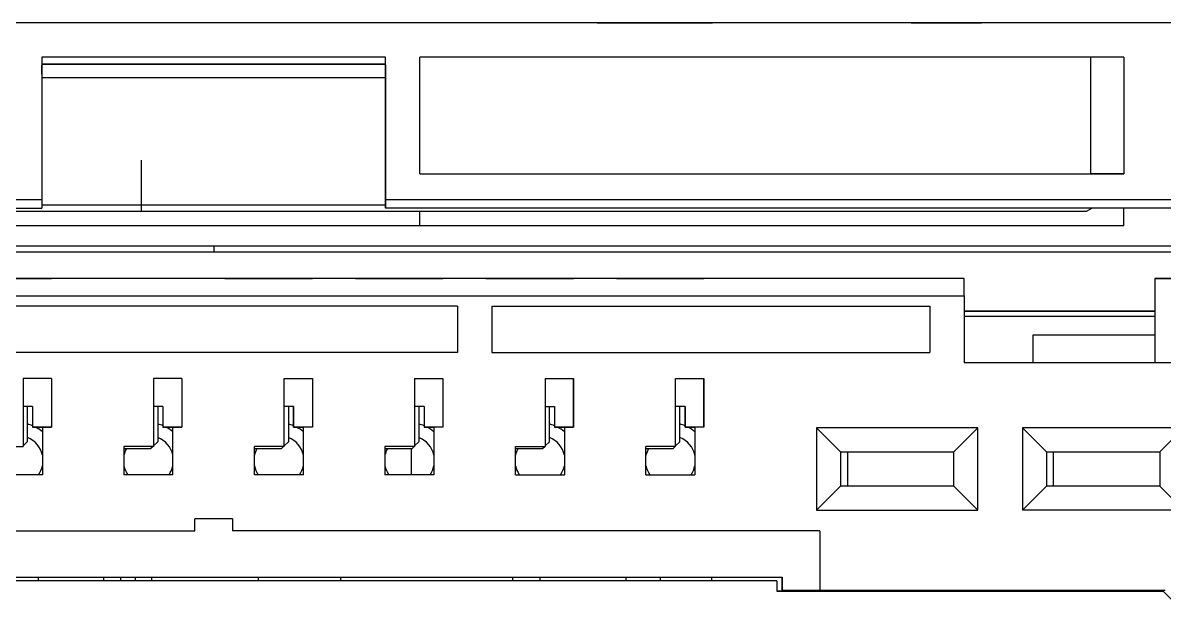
# Model space of a CAD drawing. Header units: inches. Extents: x 47316 to 59086, y 3141 to 11743.
# Drawn here: x 54295.46 to 54331.29, y 9539.87 to 9558.25 of the extents above; entities that cross this region are included whole.
import ezdxf

# ---------------------------------------------------------------- set-up
doc = ezdxf.new("R2010")
doc.units = ezdxf.units.IN
doc.header["$MEASUREMENT"] = 0

msp = doc.modelspace()

# ---------------------------------------------------------------- linework, layer by layer
at = {"linetype": 'ByBlock', "lineweight": -3}
for p, q in [((54333.8, 9558.252), (54269.104, 9558.252)), ((54330.026, 9557.174), (54307.921, 9557.174)), ((54307.921, 9553.508), (54330.026, 9553.508)), ((54262.257, 9552.699), (54296.06, 9552.699)), ((54306.843, 9552.699), (54340.647, 9552.699)), ((54262.257, 9552.429), (54296.06, 9552.429)), ((54328.844, 9552.322), (54274.495, 9552.322)), ((54340.647, 9552.429), (54306.843, 9552.429)), ((54272.877, 9551.89), (54330.026, 9551.89)), ((54262.257, 9551.243), (54340.647, 9551.243)), ((54340.647, 9551.05), (54262.257, 9551.05)), ((54325.012, 9550.219), (54280.749, 9550.219)), ((54280.749, 9549.68), (54325.012, 9549.68)), ((54287.057, 9540.838), (54319.297, 9540.838)), ((54319.135, 9540.73), (54287.272, 9540.73))]:
    msp.add_line(p, q, dxfattribs=at)
at = {"linetype": 'ByBlock', "lineweight": -3, "ltscale": 0.005525}
msp.add_line((54313.488, 9558.252), (54313.726, 9558.252), dxfattribs=at)
at = {"linetype": 'ByBlock', "lineweight": -3, "ltscale": 0.072906}
msp.add_line((54313.726, 9558.252), (54316.871, 9558.252), dxfattribs=at)
at = {"linetype": 'ByBlock', "lineweight": -3, "ltscale": 0.0125}
for p, q in [((54316.571, 9558.252), (54317.111, 9558.252)), ((54325.016, 9558.252), (54325.555, 9558.252)), ((54330.026, 9551.89), (54330.026, 9552.429)), ((54325.012, 9549.68), (54325.012, 9550.219))]:
    msp.add_line(p, q, dxfattribs=at)
at = {"linetype": 'ByBlock', "lineweight": -3, "ltscale": 0.010057}
msp.add_line((54323.354, 9558.252), (54323.788, 9558.252), dxfattribs=at)
at = {"linetype": 'ByBlock', "lineweight": -3, "ltscale": 0.039284}
msp.add_line((54323.788, 9558.252), (54325.482, 9558.252), dxfattribs=at)
at = {"linetype": 'ByBlock', "lineweight": -3, "ltscale": 0.25}
for p, q in [((54306.843, 9557.174), (54296.06, 9557.174)), ((54306.843, 9556.958), (54296.06, 9556.958))]:
    msp.add_line(p, q, dxfattribs=at)
at = {"linetype": 'ByBlock', "lineweight": -3, "ltscale": 0.10375}
for p, q in [((54296.06, 9557.174), (54296.06, 9552.699)), ((54306.843, 9552.699), (54306.843, 9557.174))]:
    msp.add_line(p, q, dxfattribs=at)
at = {"linetype": 'ByBlock', "lineweight": -3, "ltscale": 0.040858}
msp.add_line((54297.823, 9556.958), (54296.06, 9556.958), dxfattribs=at)
at = {"linetype": 'ByBlock', "lineweight": -3, "ltscale": 0.033208}
msp.add_line((54296.06, 9556.958), (54297.493, 9556.958), dxfattribs=at)
at = {"linetype": 'ByBlock', "lineweight": -3, "ltscale": 0.090822}
msp.add_line((54299.978, 9556.958), (54296.06, 9556.958), dxfattribs=at)
at = {"linetype": 'ByBlock', "lineweight": -3, "ltscale": 0.061911}
msp.add_line((54296.06, 9556.958), (54298.731, 9556.958), dxfattribs=at)
at = {"linetype": 'ByBlock', "lineweight": -3, "ltscale": 0.125}
for p, q in [((54306.843, 9556.958), (54296.06, 9556.958)), ((54301.452, 9556.527), (54296.06, 9556.527)), ((54296.06, 9552.537), (54301.452, 9552.537))]:
    msp.add_line(p, q, dxfattribs=at)
at = {"linetype": 'ByBlock', "lineweight": -3, "ltscale": 0.071667}
msp.add_line((54299.151, 9556.958), (54296.06, 9556.958), dxfattribs=at)
at = {"linetype": 'ByBlock', "lineweight": -3, "ltscale": 0.006539}
msp.add_line((54296.06, 9556.635), (54296.06, 9556.917), dxfattribs=at)
at = {"linetype": 'ByBlock', "lineweight": -3, "ltscale": 0.041158}
msp.add_line((54296.061, 9556.958), (54297.836, 9556.958), dxfattribs=at)
at = {"linetype": 'ByBlock', "lineweight": -3, "ltscale": 0.11866}
msp.add_line((54296.384, 9556.958), (54301.502, 9556.958), dxfattribs=at)
at = {"linetype": 'ByBlock', "lineweight": -3, "ltscale": 0.235001}
msp.add_line((54296.384, 9556.958), (54306.52, 9556.958), dxfattribs=at)
at = {"linetype": 'ByBlock', "lineweight": -3, "ltscale": 0.00679}
msp.add_line((54297.493, 9556.958), (54297.786, 9556.958), dxfattribs=at)
at = {"linetype": 'ByBlock', "lineweight": -3, "ltscale": 0.007501}
msp.add_line((54297.786, 9556.958), (54298.109, 9556.958), dxfattribs=at)
at = {"linetype": 'ByBlock', "lineweight": -3, "ltscale": 0.000276}
msp.add_line((54297.823, 9556.958), (54297.811, 9556.957), dxfattribs=at)
at = {"linetype": 'ByBlock', "lineweight": -3, "ltscale": 0.007681}
msp.add_line((54298.154, 9556.958), (54297.823, 9556.958), dxfattribs=at)
at = {"linetype": 'ByBlock', "lineweight": -3, "ltscale": 0.025}
for p, q in [((54298.109, 9556.958), (54299.187, 9556.958)), ((54321.13, 9544.774), (54321.13, 9543.695)), ((54321.346, 9544.774), (54321.346, 9543.695)), ((54324.688, 9543.695), (54324.688, 9544.774)), ((54327.6, 9544.774), (54327.6, 9543.695)), ((54327.815, 9543.695), (54327.815, 9544.774)), ((54331.158, 9544.774), (54331.158, 9543.695))]:
    msp.add_line(p, q, dxfattribs=at)
at = {"linetype": 'ByBlock', "lineweight": -3, "ltscale": 0.030431}
msp.add_line((54298.731, 9556.958), (54300.043, 9556.958), dxfattribs=at)
at = {"linetype": 'ByBlock', "lineweight": -3, "ltscale": 0.051308}
msp.add_line((54301.364, 9556.958), (54299.151, 9556.958), dxfattribs=at)
at = {"linetype": 'ByBlock', "lineweight": -3, "ltscale": 0.013374}
msp.add_line((54300.554, 9556.958), (54299.978, 9556.958), dxfattribs=at)
at = {"linetype": 'ByBlock', "lineweight": -3, "ltscale": 0.039911}
msp.add_line((54303.086, 9556.958), (54301.364, 9556.958), dxfattribs=at)
at = {"linetype": 'ByBlock', "lineweight": -3, "ltscale": 0.12384}
msp.add_line((54306.843, 9556.958), (54301.502, 9556.958), dxfattribs=at)
at = {"linetype": 'ByBlock', "lineweight": -3, "ltscale": 0.013631}
msp.add_line((54302.832, 9556.958), (54302.245, 9556.958), dxfattribs=at)
at = {"linetype": 'ByBlock', "lineweight": -3, "ltscale": 0.015494}
msp.add_line((54302.745, 9556.958), (54303.413, 9556.958), dxfattribs=at)
at = {"linetype": 'ByBlock', "lineweight": -3, "ltscale": 0.092986}
msp.add_line((54306.843, 9556.958), (54302.832, 9556.958), dxfattribs=at)
at = {"linetype": 'ByBlock', "lineweight": -3, "ltscale": 0.087114}
msp.add_line((54306.843, 9556.958), (54303.086, 9556.958), dxfattribs=at)
at = {"linetype": 'ByBlock', "lineweight": -3, "ltscale": 0.079526}
msp.add_line((54303.413, 9556.958), (54306.843, 9556.958), dxfattribs=at)
at = {"linetype": 'ByBlock', "lineweight": -3, "ltscale": 0.006895}
msp.add_line((54306.843, 9556.932), (54306.843, 9556.635), dxfattribs=at)
at = {"linetype": 'ByBlock', "lineweight": -3, "ltscale": 0.085}
for p, q in [((54307.921, 9553.508), (54307.921, 9557.174)), ((54328.991, 9553.508), (54328.991, 9557.174)), ((54330.026, 9557.174), (54330.026, 9553.508))]:
    msp.add_line(p, q, dxfattribs=at)
at = {"linetype": 'ByBlock', "lineweight": -3, "ltscale": 0.125005}
for p, q in [((54306.843, 9556.527), (54301.452, 9556.527)), ((54301.452, 9552.537), (54306.843, 9552.537))]:
    msp.add_line(p, q, dxfattribs=at)
at = {"linetype": 'ByBlock', "lineweight": -3, "ltscale": 0.0975}
msp.add_line((54306.843, 9556.635), (54306.843, 9552.429), dxfattribs=at)
at = {"linetype": 'ByBlock', "lineweight": -3, "ltscale": 0.0375}
for p, q in [((54299.187, 9552.322), (54299.187, 9553.939)), ((54330.996, 9550.219), (54330.996, 9548.602))]:
    msp.add_line(p, q, dxfattribs=at)
at = {"linetype": 'ByBlock', "lineweight": -3, "ltscale": 0.488495}
msp.add_line((54307.921, 9553.508), (54328.991, 9553.508), dxfattribs=at)
at = {"linetype": 'ByBlock', "lineweight": -3, "ltscale": 0.024005}
msp.add_line((54330.026, 9553.508), (54328.991, 9553.508), dxfattribs=at)
at = {"linetype": 'ByBlock', "lineweight": -3, "ltscale": 0.00625}
for p, q in [((54296.06, 9552.699), (54296.06, 9552.429)), ((54306.843, 9552.429), (54306.843, 9552.699))]:
    msp.add_line(p, q, dxfattribs=at)
at = {"linetype": 'ByBlock', "lineweight": -3, "ltscale": 0.01}
msp.add_line((54307.921, 9551.89), (54307.921, 9552.322), dxfattribs=at)
at = {"linetype": 'ByBlock', "lineweight": -3, "ltscale": 0.005}
for p, q in [((54329.03, 9552.429), (54328.844, 9552.322)), ((54295.764, 9545.771), (54295.764, 9545.555)), ((54299.861, 9545.771), (54299.861, 9545.555)), ((54303.959, 9545.771), (54303.959, 9545.555)), ((54308.056, 9545.771), (54308.056, 9545.555)), ((54312.154, 9545.771), (54312.154, 9545.555)), ((54316.251, 9545.771), (54316.251, 9545.555))]:
    msp.add_line(p, q, dxfattribs=at)
at = {"linetype": 'ByBlock', "lineweight": -3, "ltscale": 0.004473}
msp.add_line((54301.452, 9551.243), (54301.452, 9551.05), dxfattribs=at)
at = {"linetype": 'ByBlock', "lineweight": -3, "ltscale": 0.063751}
for p, q in [((54293.607, 9550.219), (54296.357, 9550.219)), ((54314.094, 9550.219), (54316.844, 9550.219))]:
    msp.add_line(p, q, dxfattribs=at)
at = {"linetype": 'ByBlock', "lineweight": -3, "ltscale": 0.06375}
for p, q in [((54300.454, 9550.219), (54297.705, 9550.219)), ((54301.802, 9550.219), (54304.552, 9550.219)), ((54305.9, 9550.219), (54308.649, 9550.219)), ((54309.997, 9550.219), (54312.747, 9550.219))]:
    msp.add_line(p, q, dxfattribs=at)
at = {"linetype": 'ByBlock', "lineweight": -3, "ltscale": 0.027499}
for p, q in [((54332.182, 9550.219), (54330.996, 9550.219)), ((54302.045, 9542.671), (54300.859, 9542.671))]:
    msp.add_line(p, q, dxfattribs=at)
at = {"linetype": 'ByBlock', "lineweight": -3, "ltscale": 0.06125}
msp.add_line((54330.996, 9550.219), (54330.996, 9547.577), dxfattribs=at)
at = {"linetype": 'ByBlock', "lineweight": -3, "ltscale": 0.036249}
for p, q in [((54330.996, 9550.219), (54332.56, 9550.219)), ((54332.56, 9547.577), (54330.996, 9547.577))]:
    msp.add_line(p, q, dxfattribs=at)
at = {"linetype": 'ByBlock', "lineweight": -3, "ltscale": 0.04875}
msp.add_line((54325.012, 9549.68), (54325.012, 9547.577), dxfattribs=at)
at = {"linetype": 'ByBlock', "lineweight": -3, "ltscale": 0.354999}
for p, q in [((54309.107, 9549.356), (54293.796, 9549.356)), ((54309.107, 9547.901), (54293.796, 9547.901))]:
    msp.add_line(p, q, dxfattribs=at)
at = {"linetype": 'ByBlock', "lineweight": -3, "ltscale": 0.03375}
for p, q in [((54309.107, 9549.356), (54309.107, 9547.901)), ((54310.186, 9549.356), (54310.186, 9547.901)), ((54323.934, 9549.356), (54323.934, 9547.901))]:
    msp.add_line(p, q, dxfattribs=at)
at = {"linetype": 'ByBlock', "lineweight": -3, "ltscale": 0.31875}
for p, q in [((54310.186, 9549.356), (54323.934, 9549.356)), ((54310.186, 9547.901), (54323.934, 9547.901))]:
    msp.add_line(p, q, dxfattribs=at)
at = {"linetype": 'ByBlock', "lineweight": -3, "ltscale": 0.13875}
msp.add_line((54325.012, 9549.195), (54330.996, 9549.195), dxfattribs=at)
at = {"linetype": 'ByBlock', "lineweight": -3, "ltscale": 0.138751}
for p, q in [((54330.996, 9549.195), (54325.012, 9549.195)), ((54325.012, 9549.038), (54330.996, 9549.038)), ((54330.996, 9547.577), (54325.012, 9547.577))]:
    msp.add_line(p, q, dxfattribs=at)
at = {"linetype": 'ByBlock', "lineweight": -3, "ltscale": 0.088751}
msp.add_line((54330.996, 9548.44), (54327.168, 9548.44), dxfattribs=at)
at = {"linetype": 'ByBlock', "lineweight": -3, "ltscale": 0.02}
msp.add_line((54327.168, 9548.44), (54327.168, 9547.577), dxfattribs=at)
at = {"linetype": 'ByBlock', "lineweight": -3, "ltscale": 0.02375}
msp.add_line((54330.996, 9548.602), (54330.996, 9547.577), dxfattribs=at)
at = {"linetype": 'ByBlock', "lineweight": -3, "ltscale": 0.170001}
msp.add_line((54332.344, 9547.577), (54325.012, 9547.577), dxfattribs=at)
at = {"linetype": 'ByBlock', "lineweight": -3, "ltscale": 0.049375}
for p, q in [((54295.467, 9547.078), (54295.467, 9544.949)), ((54299.565, 9547.078), (54299.565, 9544.949)), ((54303.662, 9544.949), (54303.662, 9547.078)), ((54307.76, 9547.078), (54307.76, 9544.949)), ((54311.857, 9547.078), (54311.857, 9544.949)), ((54315.954, 9544.949), (54315.954, 9547.078))]:
    msp.add_line(p, q, dxfattribs=at)
at = {"linetype": 'ByBlock', "lineweight": -3, "ltscale": 0.020625}
for p, q in [((54296.357, 9547.078), (54295.467, 9547.078)), ((54300.454, 9547.078), (54299.565, 9547.078)), ((54303.662, 9547.078), (54304.552, 9547.078)), ((54307.76, 9547.078), (54308.649, 9547.078)), ((54315.954, 9547.078), (54316.844, 9547.078)), ((54298.635, 9544.949), (54298.635, 9544.059)), ((54302.732, 9544.059), (54302.732, 9544.949)), ((54306.83, 9544.949), (54306.83, 9544.059)), ((54310.927, 9544.059), (54310.927, 9544.949)), ((54315.024, 9544.059), (54315.024, 9544.949))]:
    msp.add_line(p, q, dxfattribs=at)
at = {"linetype": 'ByBlock', "lineweight": -3, "ltscale": 0.035313}
for p, q in [((54296.357, 9547.078), (54296.357, 9545.555)), ((54300.454, 9547.078), (54300.454, 9545.555)), ((54304.552, 9547.078), (54304.552, 9545.555)), ((54308.649, 9547.078), (54308.649, 9545.555)), ((54312.747, 9545.555), (54312.747, 9547.078)), ((54316.844, 9545.555), (54316.844, 9547.078))]:
    msp.add_line(p, q, dxfattribs=at)
at = {"linetype": 'ByBlock', "lineweight": -3, "ltscale": 0.035312}
for p, q in [((54296.357, 9547.078), (54296.357, 9545.555)), ((54300.454, 9547.078), (54300.454, 9545.555)), ((54304.552, 9547.078), (54304.552, 9545.555)), ((54308.649, 9547.078), (54308.649, 9545.555)), ((54312.747, 9547.078), (54312.747, 9545.555)), ((54316.844, 9547.078), (54316.844, 9545.555))]:
    msp.add_line(p, q, dxfattribs=at)
at = {"linetype": 'ByBlock', "lineweight": -3, "ltscale": 0.020624}
msp.add_line((54311.857, 9547.078), (54312.747, 9547.078), dxfattribs=at)
at = {"linetype": 'ByBlock', "lineweight": -3, "ltscale": 0.006874}
for p, q in [((54295.764, 9546.202), (54295.467, 9546.202)), ((54311.857, 9546.202), (54312.154, 9546.202)), ((54316.251, 9546.202), (54315.954, 9546.202))]:
    msp.add_line(p, q, dxfattribs=at)
at = {"linetype": 'ByBlock', "lineweight": -3, "ltscale": 0.025626}
for p, q in [((54295.602, 9546.202), (54295.602, 9545.097)), ((54299.699, 9546.202), (54299.699, 9545.097)), ((54303.797, 9546.202), (54303.797, 9545.097)), ((54307.894, 9546.202), (54307.894, 9545.097)), ((54311.992, 9545.097), (54311.992, 9546.202)), ((54316.089, 9545.097), (54316.089, 9546.202))]:
    msp.add_line(p, q, dxfattribs=at)
at = {"linetype": 'ByBlock', "lineweight": -3, "ltscale": 0.015}
for p, q in [((54295.764, 9546.202), (54295.764, 9545.555)), ((54299.861, 9546.202), (54299.861, 9545.555)), ((54303.959, 9545.555), (54303.959, 9546.202)), ((54308.056, 9546.202), (54308.056, 9545.555)), ((54312.154, 9546.202), (54312.154, 9545.555)), ((54316.251, 9545.555), (54316.251, 9546.202))]:
    msp.add_line(p, q, dxfattribs=at)
at = {"linetype": 'ByBlock', "lineweight": -3, "ltscale": 0.010001}
for p, q in [((54295.764, 9546.202), (54295.764, 9545.771)), ((54299.861, 9546.202), (54299.861, 9545.771)), ((54303.959, 9546.202), (54303.959, 9545.771)), ((54308.056, 9546.202), (54308.056, 9545.771)), ((54312.154, 9546.202), (54312.154, 9545.771)), ((54316.251, 9546.202), (54316.251, 9545.771))]:
    msp.add_line(p, q, dxfattribs=at)
at = {"linetype": 'ByBlock', "lineweight": -3, "ltscale": 0.006876}
for p, q in [((54299.861, 9546.202), (54299.565, 9546.202)), ((54303.959, 9546.202), (54303.662, 9546.202)), ((54308.056, 9546.202), (54307.76, 9546.202))]:
    msp.add_line(p, q, dxfattribs=at)
at = {"linetype": 'ByBlock', "lineweight": -3, "ltscale": 0.007188}
for p, q in [((54295.764, 9545.555), (54296.074, 9545.555)), ((54312.154, 9545.555), (54312.464, 9545.555)), ((54316.251, 9545.555), (54316.561, 9545.555))]:
    msp.add_line(p, q, dxfattribs=at)
at = {"linetype": 'ByBlock', "lineweight": -3, "ltscale": 0.013751}
for p, q in [((54296.357, 9545.555), (54295.764, 9545.555)), ((54316.844, 9545.555), (54316.251, 9545.555))]:
    msp.add_line(p, q, dxfattribs=at)
at = {"linetype": 'ByBlock', "lineweight": -3, "ltscale": 0.006563}
for p, q in [((54296.074, 9545.555), (54296.357, 9545.555)), ((54300.171, 9545.555), (54300.454, 9545.555)), ((54304.552, 9545.555), (54304.269, 9545.555)), ((54308.649, 9545.555), (54308.366, 9545.555)), ((54316.844, 9545.555), (54316.561, 9545.555))]:
    msp.add_line(p, q, dxfattribs=at)
at = {"linetype": 'ByBlock', "lineweight": -3, "ltscale": 0.034688}
for p, q in [((54296.074, 9545.555), (54296.074, 9544.059)), ((54300.171, 9544.059), (54300.171, 9545.555)), ((54304.269, 9544.059), (54304.269, 9545.555)), ((54308.366, 9545.555), (54308.366, 9544.059)), ((54312.464, 9545.555), (54312.464, 9544.059)), ((54316.561, 9545.555), (54316.561, 9544.059))]:
    msp.add_line(p, q, dxfattribs=at)
at = {"linetype": 'ByBlock', "lineweight": -3, "ltscale": 0.007187}
for p, q in [((54299.861, 9545.555), (54300.171, 9545.555)), ((54303.959, 9545.555), (54304.269, 9545.555)), ((54308.056, 9545.555), (54308.366, 9545.555))]:
    msp.add_line(p, q, dxfattribs=at)
at = {"linetype": 'ByBlock', "lineweight": -3, "ltscale": 0.01375}
for p, q in [((54300.454, 9545.555), (54299.861, 9545.555)), ((54304.552, 9545.555), (54303.959, 9545.555)), ((54308.649, 9545.555), (54308.056, 9545.555)), ((54312.747, 9545.555), (54312.154, 9545.555))]:
    msp.add_line(p, q, dxfattribs=at)
at = {"linetype": 'ByBlock', "lineweight": -3, "ltscale": 0.006561}
msp.add_line((54312.464, 9545.555), (54312.747, 9545.555), dxfattribs=at)
at = {"linetype": 'ByBlock', "lineweight": -3, "ltscale": 0.1175}
for p, q in [((54325.443, 9545.528), (54320.375, 9545.528)), ((54331.913, 9545.528), (54326.845, 9545.528)), ((54320.375, 9542.941), (54325.443, 9542.941)), ((54331.913, 9542.941), (54326.845, 9542.941))]:
    msp.add_line(p, q, dxfattribs=at)
at = {"linetype": 'ByBlock', "lineweight": -3, "ltscale": 0.060001}
for p, q in [((54320.375, 9545.528), (54320.375, 9542.941)), ((54325.443, 9542.941), (54325.443, 9545.528)), ((54326.845, 9545.528), (54326.845, 9542.941))]:
    msp.add_line(p, q, dxfattribs=at)
at = {"linetype": 'ByBlock', "lineweight": -3, "ltscale": 0.024749}
for p, q in [((54321.13, 9544.774), (54320.375, 9545.528)), ((54325.443, 9545.528), (54324.688, 9544.774)), ((54327.6, 9544.774), (54326.845, 9545.528)), ((54331.158, 9544.774), (54331.913, 9545.528)), ((54320.375, 9542.941), (54321.13, 9543.695)), ((54324.688, 9543.695), (54325.443, 9542.941)), ((54326.845, 9542.941), (54327.6, 9543.695)), ((54331.158, 9543.695), (54331.913, 9542.941))]:
    msp.add_line(p, q, dxfattribs=at)
at = {"linetype": 'ByBlock', "lineweight": -3, "ltscale": 0.004419}
for p, q in [((54295.602, 9545.097), (54295.467, 9544.962)), ((54299.699, 9545.097), (54299.565, 9544.962)), ((54303.797, 9545.097), (54303.662, 9544.962)), ((54307.76, 9544.962), (54307.894, 9545.097)), ((54311.857, 9544.962), (54311.992, 9545.097)), ((54315.954, 9544.962), (54316.089, 9545.097))]:
    msp.add_line(p, q, dxfattribs=at)
at = {"linetype": 'ByBlock', "lineweight": -3, "ltscale": 0.021562}
for p, q in [((54294.537, 9544.949), (54295.467, 9544.949)), ((54299.565, 9544.949), (54298.635, 9544.949)), ((54303.662, 9544.949), (54302.732, 9544.949)), ((54307.76, 9544.949), (54306.83, 9544.949)), ((54315.954, 9544.949), (54315.024, 9544.949))]:
    msp.add_line(p, q, dxfattribs=at)
at = {"linetype": 'ByBlock', "lineweight": -3, "ltscale": 0.019687}
for p, q in [((54298.635, 9544.881), (54299.484, 9544.881)), ((54302.732, 9544.881), (54303.581, 9544.881)), ((54315.024, 9544.881), (54315.874, 9544.881))]:
    msp.add_line(p, q, dxfattribs=at)
at = {"linetype": 'ByBlock', "lineweight": -3, "ltscale": 0.00221}
for p, q in [((54299.551, 9544.949), (54299.484, 9544.881)), ((54303.649, 9544.949), (54303.581, 9544.881)), ((54307.746, 9544.949), (54307.679, 9544.881)), ((54311.776, 9544.881), (54311.844, 9544.949)), ((54315.941, 9544.949), (54315.874, 9544.881))]:
    msp.add_line(p, q, dxfattribs=at)
at = {"linetype": 'ByBlock', "lineweight": -3, "ltscale": 0.019688}
for p, q in [((54306.83, 9544.881), (54307.679, 9544.881)), ((54310.927, 9544.881), (54311.776, 9544.881))]:
    msp.add_line(p, q, dxfattribs=at)
at = {"linetype": 'ByBlock', "lineweight": -3, "ltscale": 0.019063}
msp.add_line((54307.652, 9544.881), (54307.652, 9544.059), dxfattribs=at)
at = {"linetype": 'ByBlock', "lineweight": -3, "ltscale": 0.021564}
msp.add_line((54310.927, 9544.949), (54311.857, 9544.949), dxfattribs=at)
at = {"linetype": 'ByBlock', "lineweight": -3, "ltscale": 0.0825}
for p, q in [((54321.13, 9544.774), (54324.688, 9544.774)), ((54327.6, 9544.774), (54331.158, 9544.774)), ((54324.688, 9543.695), (54321.13, 9543.695)), ((54331.158, 9543.695), (54327.6, 9543.695))]:
    msp.add_line(p, q, dxfattribs=at)
at = {"linetype": 'ByBlock', "lineweight": -3, "ltscale": 0.035625}
for p, q in [((54296.074, 9544.059), (54294.537, 9544.059)), ((54300.171, 9544.059), (54298.635, 9544.059)), ((54304.269, 9544.059), (54302.732, 9544.059)), ((54308.366, 9544.059), (54306.83, 9544.059)), ((54315.024, 9544.059), (54316.561, 9544.059))]:
    msp.add_line(p, q, dxfattribs=at)
at = {"linetype": 'ByBlock', "lineweight": -3, "ltscale": 0.035626}
msp.add_line((54310.927, 9544.059), (54312.464, 9544.059), dxfattribs=at)
at = {"linetype": 'ByBlock', "lineweight": -3, "ltscale": 0.008749}
for p, q in [((54300.859, 9542.294), (54300.859, 9542.671)), ((54302.045, 9542.671), (54302.045, 9542.294))]:
    msp.add_line(p, q, dxfattribs=at)
at = {"linetype": 'ByBlock', "lineweight": -3, "ltscale": 0.32}
msp.add_line((54287.057, 9542.294), (54300.859, 9542.294), dxfattribs=at)
at = {"linetype": 'ByBlock', "lineweight": -3, "ltscale": 0.427501}
msp.add_line((54320.483, 9542.294), (54302.045, 9542.294), dxfattribs=at)
at = {"linetype": 'ByBlock', "lineweight": -3, "ltscale": 0.043125}
msp.add_line((54320.483, 9542.294), (54320.483, 9540.434), dxfattribs=at)
at = {"linetype": 'ByBlock', "lineweight": -3, "ltscale": 0.0025}
for p, q in [((54295.953, 9540.73), (54295.953, 9540.838)), ((54298.001, 9540.73), (54298.001, 9540.838)), ((54298.542, 9540.73), (54298.542, 9540.838)), ((54298.989, 9540.838), (54298.989, 9540.73)), ((54299.511, 9540.73), (54299.511, 9540.838)), ((54302.853, 9540.838), (54302.853, 9540.73)), ((54305.441, 9540.73), (54305.441, 9540.838)), ((54310.833, 9540.838), (54310.833, 9540.73)), ((54311.695, 9540.838), (54311.695, 9540.73)), ((54314.391, 9540.838), (54314.391, 9540.73)), ((54315.469, 9540.838), (54315.469, 9540.73)), ((54317.087, 9540.73), (54317.087, 9540.838))]:
    msp.add_line(p, q, dxfattribs=at)
at = {"linetype": 'ByBlock', "lineweight": -3, "ltscale": 0.032501}
msp.add_line((54319.135, 9540.73), (54317.734, 9540.73), dxfattribs=at)
at = {"linetype": 'ByBlock', "lineweight": -3, "ltscale": 0.0075}
for p, q in [((54319.135, 9540.73), (54319.135, 9540.407)), ((54319.297, 9540.757), (54319.297, 9540.434))]:
    msp.add_line(p, q, dxfattribs=at)
at = {"linetype": 'ByBlock', "lineweight": -3, "ltscale": 0.001875}
msp.add_line((54319.297, 9540.838), (54319.297, 9540.757), dxfattribs=at)
at = {"linetype": 'ByBlock', "lineweight": -3, "ltscale": 0.009375}
msp.add_line((54319.297, 9540.434), (54319.297, 9540.838), dxfattribs=at)
at = {"linetype": 'ByBlock', "lineweight": -3, "ltscale": 0.07625}
msp.add_line((54322.424, 9540.407), (54319.135, 9540.407), dxfattribs=at)
at = {"linetype": 'ByBlock', "lineweight": -3, "ltscale": 0.28125}
msp.add_line((54319.135, 9540.407), (54331.266, 9540.407), dxfattribs=at)
at = {"linetype": 'ByBlock', "lineweight": -3, "ltscale": 0.027501}
msp.add_line((54319.297, 9540.434), (54320.483, 9540.434), dxfattribs=at)
at = {"linetype": 'ByBlock', "lineweight": -3, "ltscale": 0.25125}
msp.add_line((54320.483, 9540.434), (54331.32, 9540.434), dxfattribs=at)
at = {"linetype": 'ByBlock', "lineweight": -3, "ltscale": 0.05}
msp.add_line((54324.419, 9540.407), (54322.262, 9540.407), dxfattribs=at)
at = {"linetype": 'ByBlock', "lineweight": -3, "ltscale": 0.003751}
msp.add_line((54322.262, 9540.407), (54322.424, 9540.407), dxfattribs=at)
at = {"linetype": 'ByBlock', "lineweight": -3, "ltscale": 0.000625}
for p, q in [((54322.424, 9540.434), (54322.424, 9540.407)), ((54324.257, 9540.407), (54324.257, 9540.434))]:
    msp.add_line(p, q, dxfattribs=at)
at = {"linetype": 'ByBlock', "lineweight": -3, "ltscale": 0.1625}
msp.add_line((54331.266, 9540.407), (54324.257, 9540.407), dxfattribs=at)
at = {"linetype": 'ByBlock', "lineweight": -3, "ltscale": 0.003749}
msp.add_line((54324.257, 9540.407), (54324.419, 9540.407), dxfattribs=at)
at = {"linetype": 'ByBlock', "lineweight": -3, "ltscale": 0.017678}
msp.add_line((54331.805, 9539.868), (54331.266, 9540.407), dxfattribs=at)
at = {"linetype": 'ByBlock', "lineweight": -3}
for centre, radius, start, end in [((54295.306, 9544.504), 1.186, 67.2701, 75.5224), ((54295.306, 9544.504), 1.186, 67.2712, 75.5221), ((54295.305, 9544.504), 1.186, 49.6285, 62.4179), ((54295.306, 9544.504), 1.186, 49.6287, 62.4189), ((54299.403, 9544.504), 1.186, 67.2701, 75.5224), ((54299.403, 9544.504), 1.186, 67.2712, 75.5221), ((54299.403, 9544.504), 1.186, 49.6285, 62.4179), ((54299.403, 9544.504), 1.186, 49.6287, 62.4189), ((54303.5, 9544.504), 1.186, 67.2701, 75.5224), ((54303.5, 9544.504), 1.186, 67.2712, 75.5221), ((54303.5, 9544.504), 1.186, 49.6285, 62.4179), ((54303.5, 9544.504), 1.186, 49.6287, 62.4189), ((54307.598, 9544.504), 1.186, 67.2701, 75.5224), ((54307.598, 9544.504), 1.186, 67.2712, 75.5221), ((54307.598, 9544.504), 1.186, 49.6285, 62.4179), ((54307.598, 9544.504), 1.186, 49.6287, 62.4189), ((54311.695, 9544.504), 1.186, 67.2701, 75.5224), ((54311.695, 9544.504), 1.186, 67.2712, 75.5221), ((54311.695, 9544.504), 1.186, 49.6285, 62.4179), ((54311.695, 9544.504), 1.186, 49.6287, 62.4189), ((54315.793, 9544.505), 1.185, 67.2726, 75.5274), ((54315.793, 9544.504), 1.186, 67.2712, 75.5221), ((54315.792, 9544.503), 1.187, 49.6278, 62.4218), ((54315.793, 9544.504), 1.186, 49.6287, 62.4189), ((54295.306, 9544.504), 0.786, 12.1878, 67.8354), ((54299.403, 9544.504), 0.786, 12.1878, 67.8354), ((54303.5, 9544.504), 0.786, 12.1878, 67.8354), ((54307.598, 9544.504), 0.786, 12.1878, 67.8354), ((54311.695, 9544.504), 0.786, 12.1878, 67.8354), ((54315.793, 9544.504), 0.786, 12.1878, 67.8354), ((54299.403, 9544.504), 0.786, 151.3057, 167.8017), ((54303.5, 9544.504), 0.786, 151.3057, 167.8017), ((54307.598, 9544.504), 0.786, 151.3057, 167.8017), ((54311.695, 9544.504), 0.786, 151.3057, 167.8017), ((54315.793, 9544.504), 0.786, 151.3057, 167.8017), ((54295.306, 9544.504), 0.786, 325.5346, 347.8122), ((54299.403, 9544.504), 0.786, 192.1983, 214.4654), ((54299.403, 9544.504), 0.786, 325.5346, 347.8122), ((54303.5, 9544.504), 0.786, 192.1983, 214.4654), ((54303.5, 9544.504), 0.786, 325.5346, 347.8122), ((54307.598, 9544.504), 0.786, 192.1983, 214.4654), ((54307.598, 9544.504), 0.786, 325.5346, 347.8122), ((54311.695, 9544.504), 0.786, 192.1983, 214.4654), ((54311.695, 9544.504), 0.786, 325.5346, 347.8122), ((54315.793, 9544.504), 0.786, 192.1983, 214.4654), ((54315.793, 9544.504), 0.786, 325.5346, 347.8122)]:
    msp.add_arc(centre, radius, start, end, dxfattribs=at)

doc.saveas('drawing.dxf')
